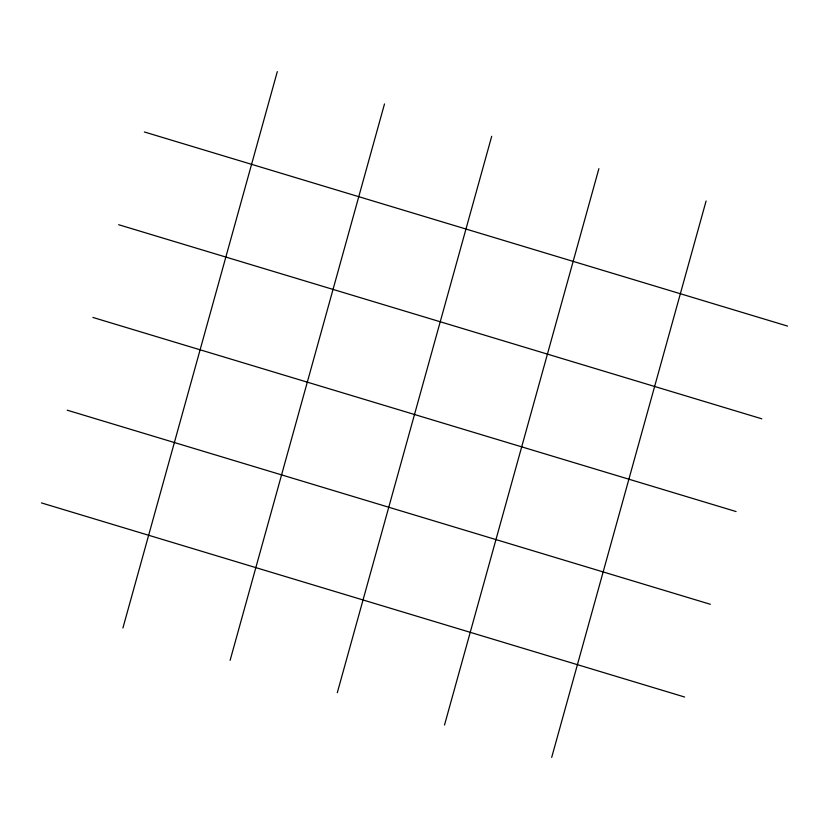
<?xml version="1.0" encoding="UTF-8"?>
<svg xmlns="http://www.w3.org/2000/svg" width="829" height="829" viewBox="0 0 829 829"><rect width="100%" height="100%" fill="white"/><g stroke="black" fill="none" stroke-linecap="round" stroke-linejoin="round"><path stroke-width="1.24" d="M122.91 627.999L277.311 71.595M230.11 660.35L384.501 103.946M337.299 692.702L491.701 136.298M444.499 725.054L598.89 168.65M551.689 757.405L706.09 201.001M144.381 131.977L787.55 326.087M118.651 224.711L761.82 418.821M92.91 317.445L736.09 511.555M67.18 410.179L710.349 604.289M41.45 502.913L684.619 697.023"/></g></svg>
